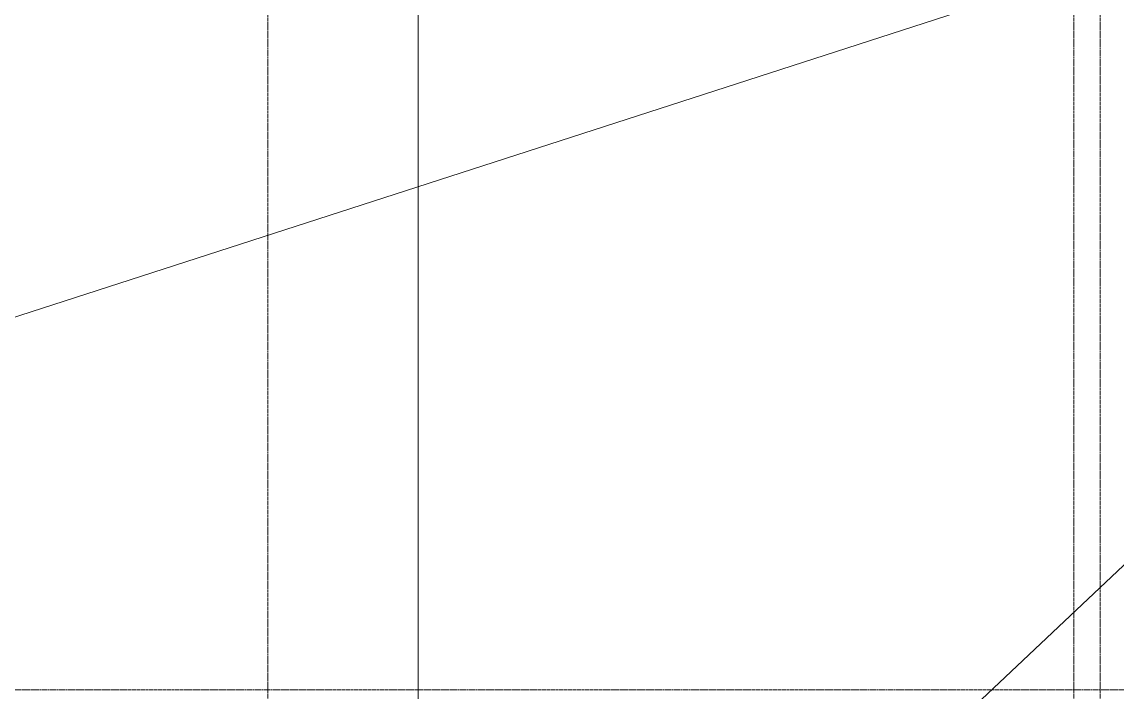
# Model space of a CAD drawing. Header units: inches. Extents: x -23445 to -32, y -314 to 853.
# Drawn here: x -11123.8 to -10791.9, y 257.3 to 460.5 of the extents above; entities that cross this region are included whole.
import ezdxf

# ---------------------------------------------------------------- set-up
doc = ezdxf.new("R2010")
doc.units = ezdxf.units.IN
doc.header["$MEASUREMENT"] = 0
doc.linetypes.add('Grid Line 1_2_', pattern=[0.875, 0.5, -0.125, 0.125, -0.125])
for name, color, linetype, lineweight in [('A-ANNO-IDEN', 131, 'Continuous', 9), ('A-FLOR-LEVL', 51, 'Continuous', 9), ('G-ANNO-SYMB', 111, 'Continuous', 9), ('S-GRID', 1, 'Continuous', 9)]:
    doc.layers.add(name, color=color, linetype=linetype, lineweight=lineweight)

msp = doc.modelspace()

# ---------------------------------------------------------------- linework, layer by layer
at = {"layer": 'A-ANNO-IDEN', "color": 153}
for p, q in [((-11297.31, 315.66), (-10666.43, 519.69)), ((-10873.42, 216.88), (-10649.55, 428.42))]:
    msp.add_line(p, q, dxfattribs=at)
at = {"layer": 'A-FLOR-LEVL', "linetype": 'Grid Line 1_2_'}
msp.add_line((-13230.76, 258), (-9926.83, 258), dxfattribs=at)
at = {"layer": 'G-ANNO-SYMB'}
msp.add_line((-11003.73, 545.16), (-11003.73, -79.66), dxfattribs=at)
at = {"layer": 'S-GRID', "linetype": 'Grid Line 1_2_'}
for p, q in [((-11049.31, -273.16), (-11049.31, 738.66)), ((-11049.31, -273.16), (-11049.31, 738.66)), ((-10805.06, -273.16), (-10805.06, 738.66)), ((-10805.06, -273.16), (-10805.06, 738.66)), ((-10797.06, -273.16), (-10797.06, 738.66)), ((-10797.06, -273.16), (-10797.06, 738.66))]:
    msp.add_line(p, q, dxfattribs=at)

doc.saveas('drawing.dxf')
